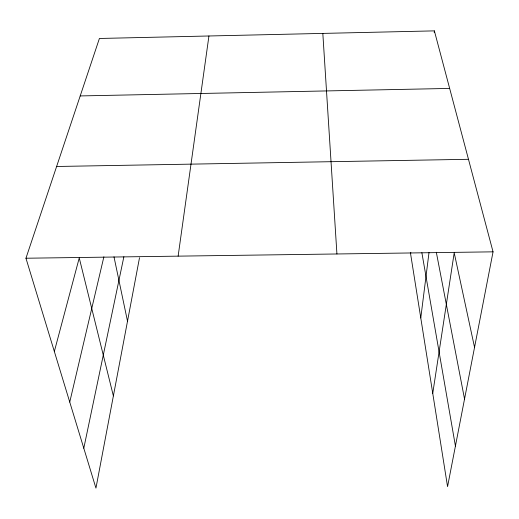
<?xml version="1.0" encoding="UTF-8"?>
<svg xmlns="http://www.w3.org/2000/svg" width="519" height="519" viewBox="0 0 519 519"><rect width="100%" height="100%" fill="white"/><g stroke="black" fill="none" stroke-linecap="round" stroke-linejoin="round"><path stroke-width="0.78" d="M410.795 252.409L410.626 254.018L447.56 486.647L493.05 251.838L434.377 30.874L99.408 38.471L25.95 258.228L95.944 488.126L139.514 257.716M434.202 32.483L434.377 30.874M420.779 317.965L429.012 252.526M178.127 256.146L208.936 35.986M432.749 393.376L454.203 252.818L474.541 347.36M83.793 448.215L123.879 256.736M69.747 402.076L103.884 256.808M54.339 351.486L79.245 257.943L113.376 395.919M80.205 95.931L449.655 88.425M56.616 166.482L468.475 159.301M25.95 258.228L493.05 251.838M113.992 256.847L127.505 321.203M436.323 252.273L464.537 399.027M421.869 252.675L455.423 446.048M322.824 33.404L336.928 253.973"/></g></svg>
